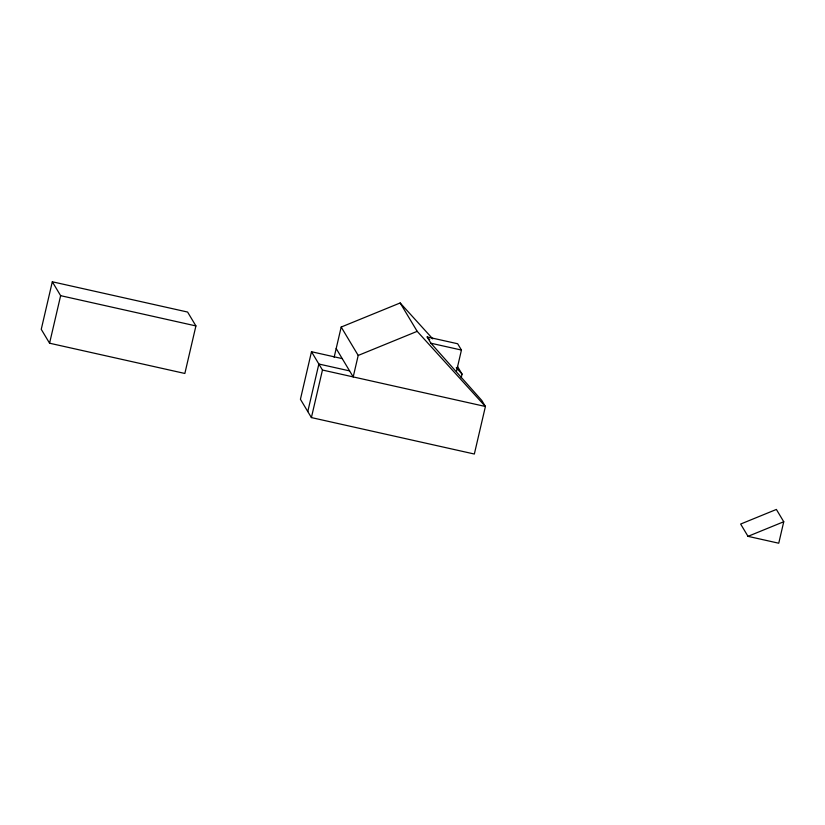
<?xml version="1.0" encoding="UTF-8"?>
<svg xmlns="http://www.w3.org/2000/svg" width="825" height="825" viewBox="0 0 825 825"><rect width="100%" height="100%" fill="white"/><g stroke="black" fill="none" stroke-linecap="round" stroke-linejoin="round"><path stroke-width="1.24" d="M52.315 281.779L41.25 329.33L49.572 343.21L184.852 373.467L195.917 325.927L187.595 312.046L52.315 281.779L60.637 295.67L49.572 343.21M342.231 358.607L311.489 351.728L300.424 399.279L311.396 417.584L474.344 454.028L485.409 406.488L481.8 400.476L430.928 343.231L427.154 336.94L457.669 343.757L461.443 350.058L456.483 371.374M307.787 411.572L318.852 364.021L349.604 370.899M311.396 417.584L322.462 370.033L311.489 351.728M334.146 357.287L341.189 327.051L400.166 302.961L432.774 338.879M341.189 327.051L358.205 355.441L353.203 376.912L336.188 348.532M461.206 377.716L462.052 374.096L457.463 366.434M783.75 521.74L778.748 543.221L748.007 536.343L740.644 524.05L776.377 509.448L783.75 521.74L748.007 536.343M358.205 355.441L417.182 331.341L485.409 406.488L322.462 370.033M430.928 343.231L461.443 350.058M60.637 295.67L195.917 325.927M456.256 367.713L462.052 374.096M427.154 336.94L429.712 339.745M400.166 302.961L417.182 331.341"/></g></svg>
